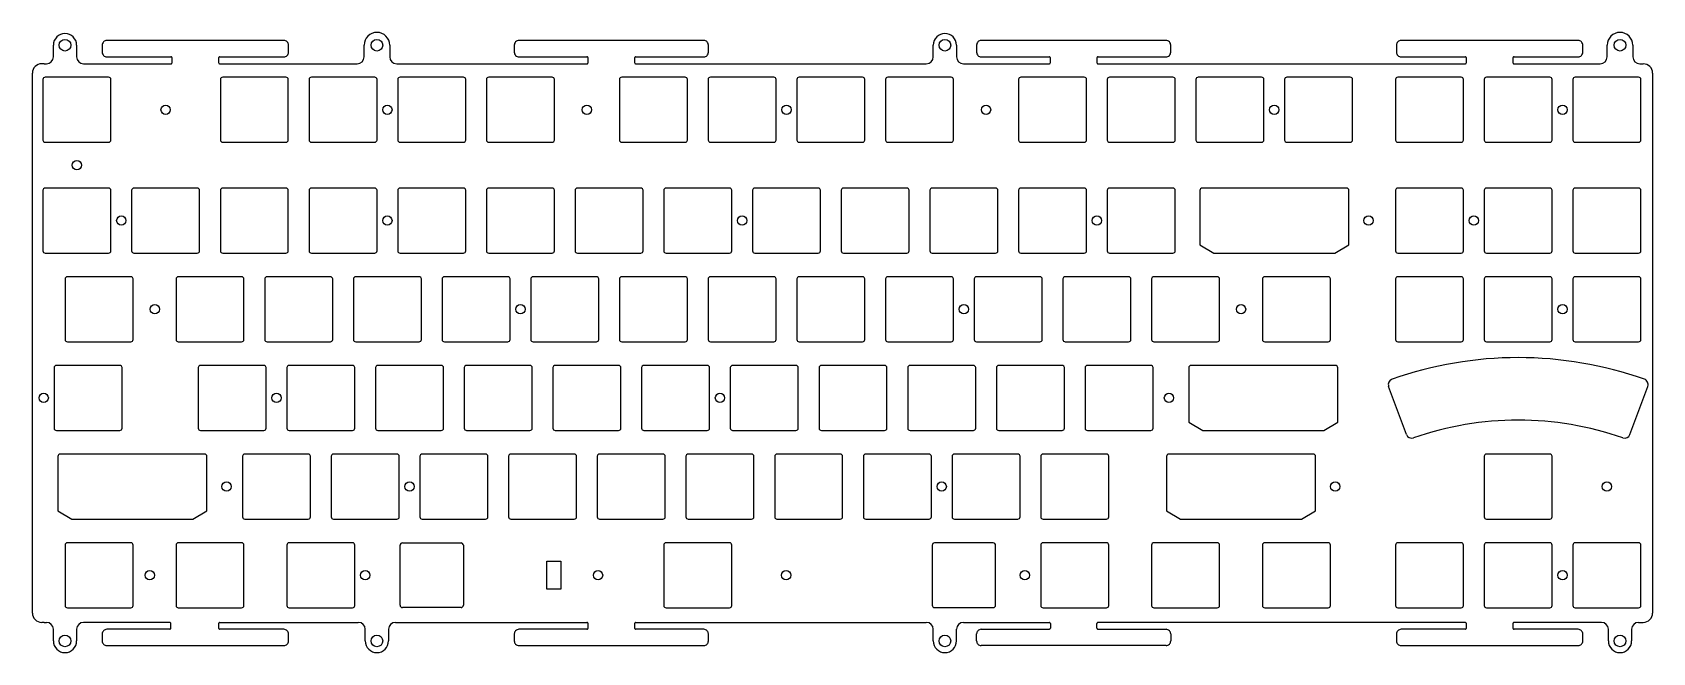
# Model space of a CAD drawing. Extents: x 342 to 690, y -322 to -189.
import ezdxf

# ---------------------------------------------------------------- set-up
doc = ezdxf.new("R2010")
doc.units = 0
doc.layers.add('BLACK', color=7, linetype='CONTINUOUS')

msp = doc.modelspace()

# ---------------------------------------------------------------- linework, layer by layer
at = {"layer": 'BLACK', "linetype": 'CONTINUOUS'}
for p, q in [((395.5, -191), (357.5, -191)), ((485.7, -191), (446, -191)), ((585, -191), (545.3, -191)), ((673.5, -191), (635.5, -191)), ((346, -194.499999), (346, -192)), ((351, -192), (351, -194.5)), ((356.5, -192), (356.5, -193.5)), ((357.5, -194.5), (371.25, -194.5)), ((371.5, -195.75), (371.5, -194.75)), ((381.5, -194.75), (381.5, -195.75)), ((381.75, -194.5), (395.5, -194.5)), ((396.5, -193.5), (396.5, -192)), ((412.75, -194.5), (412.75, -192)), ((418.25, -192), (418.25, -194.5)), ((445, -192), (445, -193.5)), ((446, -194.5), (460.6, -194.5)), ((460.85, -195.75), (460.85, -194.75)), ((470.85, -194.75), (470.85, -195.75)), ((471.1, -194.5), (485.7, -194.5)), ((486.7, -193.5), (486.7, -192)), ((535, -194.5), (535, -192)), ((540, -192), (540, -194.5)), ((544.3, -192), (544.3, -193.5)), ((545.3, -194.5), (559.9, -194.5)), ((560.15, -195.75), (560.15, -194.75)), ((570.15, -194.75), (570.15, -195.75)), ((570.4, -194.5), (585, -194.5)), ((586, -193.5), (586, -192)), ((634.5, -192), (634.5, -193.5)), ((635.5, -194.5), (649.25, -194.5)), ((649.5, -195.75), (649.5, -194.75)), ((659.5, -194.75), (659.5, -195.75)), ((659.75, -194.5), (673.5, -194.5)), ((674.5, -193.5), (674.5, -192)), ((679.75, -194.5), (679.75, -192)), ((685.25, -192), (685.25, -194.5)), ((341.5, -314), (341.5, -197.999999)), ((344, -196), (343.5, -196.000001)), ((344, -196), (344.499999, -196)), ((352.5, -196), (371.25, -196)), ((381.75, -196), (411.25, -196)), ((419.75, -196), (460.6, -196)), ((471.1, -196), (533.5, -196)), ((541.5, -196), (559.9, -196)), ((570.4, -196), (649.25, -196)), ((659.75, -196), (678.25, -196)), ((686.75, -196), (687, -196)), ((687, -196), (687.5, -196)), ((689.5, -198), (689.5, -314)), ((343.7685, -199.369), (343.7685, -212.369)), ((357.8685, -198.869), (344.268501, -198.869)), ((358.3685, -212.369), (358.3685, -199.369)), ((381.8685, -199.369), (381.8685, -212.369)), ((395.9685, -198.869), (382.3685, -198.869)), ((396.4685, -212.369), (396.4685, -199.369)), ((400.9185, -199.369), (400.9185, -212.369)), ((415.0185, -198.869), (401.4185, -198.869)), ((415.5185, -212.369), (415.5185, -199.369)), ((419.9685, -199.369), (419.9685, -212.369)), ((434.0685, -198.869), (420.4685, -198.869)), ((434.5685, -212.369), (434.5685, -199.369)), ((439.0185, -199.369), (439.0185, -212.369)), ((453.1185, -198.869), (439.5185, -198.869)), ((453.6185, -212.369), (453.6185, -199.369)), ((467.5935, -199.369), (467.5935, -212.369)), ((481.6935, -198.869), (468.0935, -198.869)), ((482.1935, -212.369), (482.1935, -199.369)), ((486.6435, -199.369), (486.6435, -212.369)), ((500.7435, -198.869), (487.1435, -198.869)), ((501.2435, -212.369), (501.2435, -199.369)), ((505.6935, -199.369), (505.6935, -212.369)), ((519.7935, -198.869), (506.1935, -198.869)), ((520.2935, -212.369), (520.2935, -199.369)), ((524.7435, -199.369), (524.7435, -212.369)), ((538.8435, -198.869), (525.2435, -198.869)), ((539.3435, -212.369), (539.3435, -199.369)), ((553.3185, -199.369), (553.3185, -212.369)), ((567.4185, -198.869), (553.8185, -198.869)), ((567.9185, -212.369), (567.9185, -199.369)), ((572.3685, -199.369), (572.3685, -212.369)), ((586.4685, -198.869), (572.8685, -198.869)), ((586.9685, -212.369), (586.9685, -199.369)), ((591.4185, -199.369), (591.4185, -212.369)), ((605.5185, -198.869), (591.9185, -198.869)), ((606.0185, -212.369), (606.0185, -199.369)), ((610.4685, -199.369), (610.4685, -212.369)), ((624.5685, -198.869), (610.9685, -198.869)), ((625.0685, -212.369), (625.0685, -199.369)), ((634.281, -199.369), (634.281, -212.369)), ((648.381, -198.869), (634.781, -198.869)), ((648.881, -212.369), (648.881, -199.369)), ((653.331, -199.369), (653.331, -212.369)), ((667.431, -198.869), (653.831, -198.869)), ((667.931, -212.369), (667.931, -199.369)), ((672.381, -199.369), (672.381, -212.369)), ((686.481, -198.869), (672.881, -198.869)), ((686.981, -212.369), (686.981, -199.369)), ((344.268501, -212.869), (357.8685, -212.869)), ((382.3685, -212.869), (395.9685, -212.869)), ((401.4185, -212.869), (415.0185, -212.869)), ((420.4685, -212.869), (434.0685, -212.869)), ((439.5185, -212.869), (453.1185, -212.869)), ((468.0935, -212.869), (481.6935, -212.869)), ((487.1435, -212.869), (500.7435, -212.869)), ((506.1935, -212.869), (519.7935, -212.869)), ((525.2435, -212.869), (538.8435, -212.869)), ((553.8185, -212.869), (567.4185, -212.869)), ((572.8685, -212.869), (586.4685, -212.869)), ((591.9185, -212.869), (605.5185, -212.869)), ((610.9685, -212.869), (624.5685, -212.869)), ((634.781, -212.869), (648.381, -212.869)), ((653.831, -212.869), (667.431, -212.869)), ((672.881, -212.869), (686.481, -212.869)), ((357.8685, -222.6815), (344.268501, -222.6815)), ((376.9185, -222.6815), (363.3185, -222.6815)), ((395.9685, -222.6815), (382.3685, -222.6815)), ((415.0185, -222.6815), (401.4185, -222.6815)), ((434.0685, -222.6815), (420.4685, -222.6815)), ((453.1185, -222.6815), (439.5185, -222.6815)), ((472.1685, -222.6815), (458.5685, -222.6815)), ((491.2185, -222.6815), (477.6185, -222.6815)), ((510.2685, -222.6815), (496.6685, -222.6815)), ((529.3185, -222.6815), (515.7185, -222.6815)), ((548.3685, -222.6815), (534.7685, -222.6815)), ((567.4185, -222.6815), (553.8185, -222.6815)), ((586.4685, -222.6815), (572.8685, -222.6815)), ((623.7685, -222.7065), (592.7685, -222.7065)), ((648.381, -222.6815), (634.781, -222.6815)), ((667.431, -222.6815), (653.831, -222.6815)), ((686.481, -222.6815), (672.881, -222.6815)), ((343.7685, -223.181501), (343.7685, -236.1815)), ((358.3685, -236.1815), (358.3685, -223.1815)), ((362.8185, -223.1815), (362.8185, -236.1815)), ((377.4185, -236.1815), (377.4185, -223.1815)), ((381.8685, -223.1815), (381.8685, -236.1815)), ((396.4685, -236.1815), (396.4685, -223.1815)), ((400.9185, -223.1815), (400.9185, -236.1815)), ((415.5185, -236.1815), (415.5185, -223.1815)), ((419.9685, -223.1815), (419.9685, -236.1815)), ((434.5685, -236.1815), (434.5685, -223.1815)), ((439.0185, -223.1815), (439.0185, -236.1815)), ((453.6185, -236.1815), (453.6185, -223.1815)), ((458.0685, -223.1815), (458.0685, -236.1815)), ((472.6685, -236.1815), (472.6685, -223.1815)), ((477.1185, -223.1815), (477.1185, -236.1815)), ((491.7185, -236.1815), (491.7185, -223.1815)), ((496.1685, -223.1815), (496.1685, -236.1815)), ((510.7685, -236.1815), (510.7685, -223.1815)), ((515.2185, -223.1815), (515.2185, -236.1815)), ((529.8185, -236.1815), (529.8185, -223.1815)), ((534.2685, -223.1815), (534.2685, -236.1815)), ((548.8685, -236.1815), (548.8685, -223.1815)), ((553.3185, -223.1815), (553.3185, -236.1815)), ((567.9185, -236.1815), (567.9185, -223.1815)), ((572.3685, -223.1815), (572.3685, -236.1815)), ((586.9685, -236.1815), (586.9685, -223.1815)), ((592.2685, -223.2065), (592.2685, -234.9245)), ((624.2685, -234.9245), (624.2685, -223.2065)), ((634.281, -223.1815), (634.281, -236.1815)), ((648.881, -236.1815), (648.881, -223.1815)), ((653.331, -223.1815), (653.331, -236.1815)), ((667.931, -236.1815), (667.931, -223.1815)), ((672.381, -223.1815), (672.381, -236.1815)), ((686.981, -236.1815), (686.981, -223.1815)), ((592.2685, -234.9245), (595.2685, -236.6565)), ((621.2685, -236.6565), (624.2685, -234.9245)), ((344.268501, -236.6815), (357.8685, -236.6815)), ((363.3185, -236.6815), (376.9185, -236.6815)), ((382.3685, -236.6815), (395.9685, -236.6815)), ((401.4185, -236.6815), (415.0185, -236.6815)), ((420.4685, -236.6815), (434.0685, -236.6815)), ((439.5185, -236.6815), (453.1185, -236.6815)), ((458.5685, -236.6815), (472.1685, -236.6815)), ((477.6185, -236.6815), (491.2185, -236.6815)), ((496.6685, -236.6815), (510.2685, -236.6815)), ((515.7185, -236.6815), (529.3185, -236.6815)), ((534.7685, -236.6815), (548.3685, -236.6815)), ((553.8185, -236.6815), (567.4185, -236.6815)), ((572.8685, -236.6815), (586.4685, -236.6815)), ((595.2685, -236.6565), (621.2685, -236.6565)), ((634.781, -236.6815), (648.381, -236.6815)), ((653.831, -236.6815), (667.431, -236.6815)), ((672.881, -236.6815), (686.481, -236.6815)), ((348.531, -242.2315), (348.531, -255.2315)), ((362.631, -241.7315), (349.031, -241.7315)), ((363.131, -255.2315), (363.131, -242.2315)), ((372.3435, -242.2315), (372.3435, -255.2315)), ((386.4435, -241.7315), (372.8435, -241.7315)), ((386.9435, -255.2315), (386.9435, -242.2315)), ((391.3935, -242.2315), (391.3935, -255.2315)), ((405.4935, -241.7315), (391.8935, -241.7315)), ((405.9935, -255.2315), (405.9935, -242.2315)), ((410.4435, -242.2315), (410.4435, -255.2315)), ((424.5435, -241.7315), (410.9435, -241.7315)), ((425.0435, -255.2315), (425.0435, -242.2315)), ((429.4935, -242.2315), (429.4935, -255.2315)), ((443.5935, -241.7315), (429.9935, -241.7315)), ((444.0935, -255.2315), (444.0935, -242.2315)), ((448.5435, -242.2315), (448.5435, -255.2315)), ((462.6435, -241.7315), (449.0435, -241.7315)), ((463.1435, -255.2315), (463.1435, -242.2315)), ((467.5935, -242.2315), (467.5935, -255.2315)), ((481.6935, -241.7315), (468.0935, -241.7315)), ((482.1935, -255.2315), (482.1935, -242.2315)), ((486.6435, -242.2315), (486.6435, -255.2315)), ((500.7435, -241.7315), (487.1435, -241.7315)), ((501.2435, -255.2315), (501.2435, -242.2315)), ((505.6935, -242.2315), (505.6935, -255.2315)), ((519.7935, -241.7315), (506.1935, -241.7315)), ((520.2935, -255.2315), (520.2935, -242.2315)), ((524.7435, -242.2315), (524.7435, -255.2315)), ((538.8435, -241.7315), (525.2435, -241.7315)), ((539.3435, -255.2315), (539.3435, -242.2315)), ((543.7935, -242.2315), (543.7935, -255.2315)), ((557.8935, -241.7315), (544.2935, -241.7315)), ((558.3935, -255.2315), (558.3935, -242.2315)), ((562.8435, -242.2315), (562.8435, -255.2315)), ((576.9435, -241.7315), (563.3435, -241.7315)), ((577.4435, -255.2315), (577.4435, -242.2315)), ((581.8935, -242.2315), (581.8935, -255.2315)), ((595.9935, -241.7315), (582.3935, -241.7315)), ((596.4935, -255.2315), (596.4935, -242.2315)), ((605.706, -242.2315), (605.706, -255.2315)), ((619.806, -241.7315), (606.206, -241.7315)), ((620.306, -255.2315), (620.306, -242.2315)), ((634.281, -242.2315), (634.281, -255.2315)), ((648.381, -241.7315), (634.781, -241.7315)), ((648.881, -255.2315), (648.881, -242.2315)), ((653.331, -242.2315), (653.331, -255.2315)), ((667.431, -241.7315), (653.831, -241.7315)), ((667.931, -255.2315), (667.931, -242.2315)), ((672.381, -242.2315), (672.381, -255.2315)), ((686.481, -241.7315), (672.881, -241.7315)), ((686.981, -255.2315), (686.981, -242.2315)), ((349.031, -255.7315), (362.631, -255.7315)), ((372.8435, -255.7315), (386.4435, -255.7315)), ((391.8935, -255.7315), (405.4935, -255.7315)), ((410.9435, -255.7315), (424.5435, -255.7315)), ((429.9935, -255.7315), (443.5935, -255.7315)), ((449.0435, -255.7315), (462.6435, -255.7315)), ((468.0935, -255.7315), (481.6935, -255.7315)), ((487.1435, -255.7315), (500.7435, -255.7315)), ((506.1935, -255.7315), (519.7935, -255.7315)), ((525.2435, -255.7315), (538.8435, -255.7315)), ((544.2935, -255.7315), (557.8935, -255.7315)), ((563.3435, -255.7315), (576.9435, -255.7315)), ((582.3935, -255.7315), (595.9935, -255.7315)), ((606.206, -255.7315), (619.806, -255.7315)), ((634.781, -255.7315), (648.381, -255.7315)), ((653.831, -255.7315), (667.431, -255.7315)), ((672.881, -255.7315), (686.481, -255.7315)), ((360.24975, -260.781499), (346.64975, -260.781499)), ((391.206, -260.7815), (377.606, -260.7815)), ((410.256, -260.7815), (396.656, -260.7815)), ((429.306, -260.7815), (415.706, -260.7815)), ((448.356, -260.7815), (434.756, -260.7815)), ((467.406, -260.7815), (453.806, -260.7815)), ((486.456, -260.7815), (472.856, -260.7815)), ((505.506, -260.7815), (491.906, -260.7815)), ((524.556, -260.7815), (510.956, -260.7815)), ((543.606, -260.7815), (530.006, -260.7815)), ((562.656, -260.7815), (549.056, -260.7815)), ((581.706, -260.7815), (568.106, -260.7815)), ((621.36225, -260.8065), (590.36225, -260.8065)), ((346.14975, -261.2815), (346.14975, -274.281499)), ((360.74975, -274.281499), (360.74975, -261.281499)), ((377.106, -261.2815), (377.106, -274.2815)), ((391.706, -274.2815), (391.706, -261.2815)), ((396.156, -261.2815), (396.156, -274.2815)), ((410.756, -274.2815), (410.756, -261.2815)), ((415.206, -261.2815), (415.206, -274.2815)), ((429.806, -274.2815), (429.806, -261.2815)), ((434.256, -261.2815), (434.256, -274.2815)), ((448.856, -274.2815), (448.856, -261.2815)), ((453.306, -261.2815), (453.306, -274.2815)), ((467.906, -274.2815), (467.906, -261.2815)), ((472.356, -261.2815), (472.356, -274.2815)), ((486.956, -274.2815), (486.956, -261.2815)), ((491.406, -261.2815), (491.406, -274.2815)), ((506.006, -274.2815), (506.006, -261.2815)), ((510.456, -261.2815), (510.456, -274.2815)), ((525.056, -274.2815), (525.056, -261.2815)), ((529.506, -261.2815), (529.506, -274.2815)), ((544.106, -274.2815), (544.106, -261.2815)), ((548.556, -261.2815), (548.556, -274.2815)), ((563.156, -274.2815), (563.156, -261.2815)), ((567.606, -261.2815), (567.606, -274.2815)), ((582.206, -274.2815), (582.206, -261.2815)), ((589.86225, -261.3065), (589.86225, -273.0245)), ((621.86225, -273.0245), (621.86225, -261.3065)), ((636.624829, -275.650752), (632.8079, -265.305831)), ((684.637152, -275.650752), (688.454081, -265.305831)), ((346.649751, -274.781499), (360.24975, -274.781499)), ((377.606, -274.7815), (391.206, -274.7815)), ((396.656, -274.7815), (410.256, -274.7815)), ((415.706, -274.7815), (429.306, -274.7815)), ((434.756, -274.7815), (448.356, -274.7815)), ((453.806, -274.7815), (467.406, -274.7815)), ((472.856, -274.7815), (486.456, -274.7815)), ((491.906, -274.7815), (505.506, -274.7815)), ((510.956, -274.7815), (524.556, -274.7815)), ((530.006, -274.7815), (543.606, -274.7815)), ((549.056, -274.7815), (562.656, -274.7815)), ((568.106, -274.7815), (581.706, -274.7815)), ((589.86225, -273.0245), (592.86225, -274.7565)), ((592.86225, -274.7565), (618.86225, -274.7565)), ((618.86225, -274.7565), (621.86225, -273.0245)), ((346.97475, -280.3565), (346.97475, -292.0745)), ((378.47475, -279.8565), (347.47475, -279.8565)), ((378.97475, -292.0745), (378.97475, -280.3565)), ((386.631, -280.3315), (386.631, -293.3315)), ((400.731, -279.8315), (387.131, -279.8315)), ((401.231, -293.3315), (401.231, -280.3315)), ((405.681, -280.3315), (405.681, -293.3315)), ((419.781, -279.8315), (406.181, -279.8315)), ((420.281, -293.3315), (420.281, -280.3315)), ((424.731, -280.3315), (424.731, -293.3315)), ((438.831, -279.8315), (425.231, -279.8315)), ((439.331, -293.3315), (439.331, -280.3315)), ((443.781, -280.3315), (443.781, -293.3315)), ((457.881, -279.8315), (444.281, -279.8315)), ((458.381, -293.3315), (458.381, -280.3315)), ((462.831, -280.3315), (462.831, -293.3315)), ((476.931, -279.8315), (463.331, -279.8315)), ((477.431, -293.3315), (477.431, -280.3315)), ((481.881, -280.3315), (481.881, -293.3315)), ((495.981, -279.8315), (482.381, -279.8315)), ((496.481, -293.3315), (496.481, -280.3315)), ((500.931, -280.3315), (500.931, -293.3315)), ((515.031, -279.8315), (501.431, -279.8315)), ((515.531, -293.3315), (515.531, -280.3315)), ((519.981, -280.3315), (519.981, -293.3315)), ((534.081, -279.8315), (520.481, -279.8315)), ((534.581, -293.3315), (534.581, -280.3315)), ((539.031, -280.3315), (539.031, -293.3315)), ((553.131, -279.8315), (539.531, -279.8315)), ((553.631, -293.3315), (553.631, -280.3315)), ((558.081, -280.3315), (558.081, -293.3315)), ((572.181, -279.8315), (558.581, -279.8315)), ((572.681, -293.3315), (572.681, -280.3315)), ((585.09975, -280.3565), (585.09975, -292.0745)), ((616.59975, -279.8565), (585.59975, -279.8565)), ((617.09975, -292.0745), (617.09975, -280.3565)), ((653.331, -280.3315), (653.331, -293.3315)), ((667.431, -279.8315), (653.831, -279.8315)), ((667.931, -293.3315), (667.931, -280.3315)), ((346.97475, -292.0745), (349.97475, -293.8065)), ((375.97475, -293.8065), (378.97475, -292.0745)), ((585.09975, -292.0745), (588.09975, -293.8065)), ((614.09975, -293.8065), (617.09975, -292.0745)), ((349.97475, -293.8065), (375.97475, -293.8065)), ((387.131, -293.8315), (400.731, -293.8315)), ((406.181, -293.8315), (419.781, -293.8315)), ((425.231, -293.8315), (438.831, -293.8315)), ((444.281, -293.8315), (457.881, -293.8315)), ((463.331, -293.8315), (476.931, -293.8315)), ((482.381, -293.8315), (495.981, -293.8315)), ((501.431, -293.8315), (515.031, -293.8315)), ((520.481, -293.8315), (534.081, -293.8315)), ((539.531, -293.8315), (553.131, -293.8315)), ((558.581, -293.8315), (572.181, -293.8315)), ((588.09975, -293.8065), (614.09975, -293.8065)), ((653.831, -293.8315), (667.431, -293.8315)), ((362.631, -298.8815), (349.031, -298.8815)), ((386.4435, -298.8815), (372.8435, -298.8815)), ((410.256, -298.8815), (396.656, -298.8815)), ((420.9619, -298.9315), (433.5619, -298.9315)), ((491.2185, -298.8815), (477.6185, -298.8815)), ((547.8685, -298.9315), (535.2685, -298.9315)), ((572.181, -298.8815), (558.581, -298.8815)), ((595.9935, -298.8815), (582.3935, -298.8815)), ((619.806, -298.8815), (606.206, -298.8815)), ((648.381, -298.8815), (634.781, -298.8815)), ((667.431, -298.8815), (653.831, -298.8815)), ((686.481, -298.8815), (672.881, -298.8815)), ((348.531, -299.3815), (348.531, -312.3815)), ((363.131, -312.3815), (363.131, -299.3815)), ((372.3435, -299.3815), (372.3435, -312.3815)), ((386.9435, -312.3815), (386.9435, -299.3815)), ((396.156, -299.3815), (396.156, -312.3815)), ((410.756, -312.3815), (410.756, -299.3815)), ((420.4619, -312.3315), (420.4619, -299.4315)), ((434.0619, -299.4315), (434.0619, -312.3315)), ((477.1185, -299.3815), (477.1185, -312.3815)), ((491.7185, -312.3815), (491.7185, -299.3815)), ((534.7685, -299.4315), (534.7685, -312.3315)), ((548.3685, -312.3315), (548.3685, -299.4315)), ((558.081, -299.3815), (558.081, -312.3815)), ((572.681, -312.3815), (572.681, -299.3815)), ((581.8935, -299.3815), (581.8935, -312.3815)), ((596.4935, -312.3815), (596.4935, -299.3815)), ((605.706, -299.3815), (605.706, -312.3815)), ((620.306, -312.3815), (620.306, -299.3815)), ((634.281, -299.3815), (634.281, -312.3815)), ((648.881, -312.3815), (648.881, -299.3815)), ((653.331, -299.3815), (653.331, -312.3815)), ((667.931, -312.3815), (667.931, -299.3815)), ((672.381, -299.3815), (672.381, -312.3815)), ((686.981, -312.3815), (686.981, -299.3815)), ((451.987231, -302.8815), (454.987231, -302.8815)), ((451.987231, -308.8815), (451.987231, -302.8815)), ((454.987231, -302.8815), (454.987231, -308.8815)), ((454.987231, -308.8815), (451.987231, -308.8815)), ((349.031, -312.8815), (362.631, -312.8815)), ((372.8435, -312.8815), (386.4435, -312.8815)), ((396.656, -312.8815), (410.256, -312.8815)), ((433.5619, -312.8315), (420.9619, -312.8315)), ((477.6185, -312.8815), (491.2185, -312.8815)), ((535.2685, -312.8315), (547.8685, -312.8315)), ((558.581, -312.8815), (572.181, -312.8815)), ((582.3935, -312.8815), (595.9935, -312.8815)), ((606.206, -312.8815), (619.806, -312.8815)), ((634.781, -312.8815), (648.381, -312.8815)), ((653.831, -312.8815), (667.431, -312.8815)), ((672.881, -312.8815), (686.481, -312.8815)), ((343.999999, -316), (343.499999, -316)), ((343.999999, -316), (344.499999, -316)), ((371, -316), (352.5, -316)), ((371.25, -317.25), (371.25, -316.25)), ((381.5, -316.25), (381.5, -317.25)), ((381.75, -316), (411.5, -316)), ((419.5, -316), (460.6, -316)), ((460.85, -317.25), (460.85, -316.25)), ((470.85, -316.25), (470.85, -317.25)), ((471.1, -316), (533.5, -316)), ((541.5, -316), (559.9, -316)), ((560.15, -316.25), (560.15, -317.25)), ((570.15, -317.25), (570.15, -316.25)), ((649.25, -316), (570.4, -316)), ((649.5, -317.25), (649.5, -316.25)), ((659.5, -316.25), (659.5, -317.25)), ((678.5, -316), (659.75, -316)), ((686.5, -316), (687, -316)), ((687, -316), (687.5, -316)), ((346, -320), (346, -317.500001)), ((351, -317.5), (351, -320)), ((356.5, -318.5), (356.5, -320)), ((371, -317.5), (357.5, -317.5)), ((395.5, -317.5), (381.75, -317.5)), ((396.5, -320), (396.5, -318.5)), ((413, -320), (413, -317.5)), ((418, -317.5), (418, -320)), ((445, -318.5), (445, -320)), ((460.6, -317.5), (446, -317.5)), ((485.7, -317.5), (471.1, -317.5)), ((486.7, -320), (486.7, -318.5)), ((535, -320), (535, -317.5)), ((540, -320), (540, -317.5)), ((544.3, -320), (544.3, -318.5)), ((545.3, -317.5), (559.9, -317.5)), ((570.4, -317.5), (585, -317.5)), ((586, -318.5), (586, -320)), ((634.5, -318.5), (634.5, -320)), ((649.25, -317.5), (635.5, -317.5)), ((673.5, -317.5), (659.75, -317.5)), ((674.5, -320), (674.5, -318.5)), ((680, -320), (680, -317.5)), ((685, -317.5), (685, -320)), ((357.5, -321), (395.5, -321)), ((446, -321), (485.7, -321)), ((585, -321), (545.3, -321)), ((635.5, -321), (673.5, -321))]:
    msp.add_line(p, q, dxfattribs=at)
at = {"layer": 'BLACK'}
for centre, radius in [((348.5, -192), 1.25), ((415.5, -192), 1.25), ((537.5, -192), 1.25), ((682.5, -192), 1.25), ((370.118491, -205.86902), 1), ((417.743491, -205.86902), 1), ((460.60601, -205.86902), 1), ((503.468491, -205.86902), 1), ((546.33101, -205.86902), 1), ((608.243491, -205.86902), 1), ((670.15601, -205.86902), 1), ((351.068491, -217.775279), 1), ((360.593491, -229.6815), 1), ((417.743491, -229.6815), 1), ((493.943491, -229.6815), 1), ((570.143491, -229.6815), 1), ((628.48412, -229.6815), 1), ((651.10601, -229.6815), 1), ((367.796758, -248.733114), 1), ((446.318491, -248.7315), 1), ((541.568491, -248.7315), 1), ((601.09975, -248.7315), 1), ((670.15601, -248.7315), 1), ((343.92475, -267.7815), 1), ((393.93101, -267.7815), 1), ((489.18101, -267.7815), 1), ((585.62164, -267.7815), 1), ((383.21538, -286.8315), 1), ((422.50601, -286.8315), 1), ((536.80601, -286.8315), 1), ((621.34038, -286.8315), 1), ((679.68101, -286.8315), 1), ((366.69664, -305.8815), 1), ((412.98101, -305.8815), 1), ((462.987231, -305.8815), 1), ((503.39038, -305.8815), 1), ((554.66538, -305.8815), 1), ((670.15601, -305.8815), 1), ((348.5, -320), 1.25), ((415.5, -320), 1.25), ((537.5, -320), 1.25), ((682.5, -320), 1.25)]:
    msp.add_circle(centre, radius, dxfattribs=at)
for centre, radius, start, end in [((348.5, -192), 2.5, 0, 180), ((357.499999, -191.999999), 0.999999, -270.0000573, -179.9999427), ((395.500001, -191.999999), 0.999999, -0.0000573, 90.0000573), ((415.5, -192), 2.75, 0, 180), ((445.999999, -191.999999), 0.999999, -270.0000573, -179.9999427), ((485.700001, -191.999999), 0.999999, -0.0000573, 90.0000573), ((537.5, -192), 2.5, 0, 180), ((545.299999, -191.999999), 0.999999, -270.0000573, -179.9999427), ((585.000001, -191.999999), 0.999999, -0.0000573, 90.0000573), ((635.499999, -191.999999), 0.999999, -270.0000573, -179.9999427), ((673.500001, -191.999999), 0.999999, -0.0000573, 90.0000573), ((682.5, -192), 2.75, 0, 180), ((344.499999, -194.499999), 1.500001, -90, 0), ((352.500001, -194.499999), 1.500001, -179.9999618, -90.0000382), ((357.499999, -193.500001), 0.999999, -180.0000573, -89.9999427), ((371.250001, -194.749999), 0.249999, -0.00022918, 90.00022918), ((381.749999, -194.749999), 0.249999, -270.00022918, -179.99977082), ((395.500001, -193.500001), 0.999999, -90.0000573, 0.0000573), ((411.249999, -194.499999), 1.500001, -89.9999618, -0.0000382), ((419.750001, -194.499999), 1.500001, -179.9999618, -90.0000382), ((445.999999, -193.500001), 0.999999, -180.0000573, -89.9999427), ((460.600001, -194.749999), 0.249999, -0.00022918, 90.00022918), ((471.099999, -194.749999), 0.249999, -270.00022918, -179.99977082), ((485.700001, -193.500001), 0.999999, -90.0000573, 0.0000573), ((533.499999, -194.499999), 1.500001, -89.9999618, -0.0000382), ((541.500001, -194.499999), 1.500001, -179.9999618, -90.0000382), ((545.299999, -193.500001), 0.999999, -180.0000573, -89.9999427), ((559.900001, -194.749999), 0.249999, -0.00022918, 90.00022918), ((570.399999, -194.749999), 0.249999, -270.00022918, -179.99977082), ((585.000001, -193.500001), 0.999999, -90.0000573, 0.0000573), ((635.499999, -193.500001), 0.999999, -180.0000573, -89.9999427), ((649.250001, -194.749999), 0.249999, -0.00022918, 90.00022918), ((659.749999, -194.749999), 0.249999, -270.00022918, -179.99977082), ((673.500001, -193.500001), 0.999999, -90.0000573, 0.0000573), ((678.249999, -194.499999), 1.500001, -89.9999618, -0.0000382), ((686.75, -194.5), 1.5, -180, -90), ((343.499999, -197.999999), 1.999999, 89.99997135, 180), ((371.250001, -195.750001), 0.249999, -90.00022918, 0.00022918), ((381.749999, -195.750001), 0.249999, -180.00022918, -89.99977082), ((460.600001, -195.750001), 0.249999, -90.00022918, 0.00022918), ((471.099999, -195.750001), 0.249999, -180.00022918, -89.99977082), ((559.900001, -195.750001), 0.249999, -90.00022918, 0.00022918), ((570.399999, -195.750001), 0.249999, -180.00022918, -89.99977082), ((649.250001, -195.750001), 0.249999, -90.00022918, 0.00022918), ((659.749999, -195.750001), 0.249999, -180.00022918, -89.99977082), ((687.5, -198), 2, 0, 90), ((344.268501, -199.369001), 0.500001, 90, 179.99988541), ((357.868485, -199.369015), 0.500015, 0.00171882, 89.99828118), ((382.368486, -199.368956), 0.499986, -270.00160433, -179.99495783), ((395.968506, -199.368964), 0.499964, -0.00412559, 90.0006876), ((401.418486, -199.368956), 0.499986, -270.00160433, -179.99495783), ((415.018506, -199.368964), 0.499964, -0.00412559, 90.0006876), ((420.468486, -199.368956), 0.499986, -270.00160433, -179.99495783), ((434.068506, -199.368964), 0.499964, -0.00412559, 90.0006876), ((439.518486, -199.368956), 0.499986, -270.00160433, -179.99495783), ((453.118506, -199.368964), 0.499964, -0.00412559, 90.0006876), ((468.093486, -199.368956), 0.499986, -270.00160433, -179.99495783), ((481.693506, -199.368964), 0.499964, -0.00412559, 90.0006876), ((487.143486, -199.368956), 0.499986, -270.00160433, -179.99495783), ((500.743506, -199.368964), 0.499964, -0.00412559, 90.0006876), ((506.193486, -199.368956), 0.499986, -270.00160433, -179.99495783), ((519.793506, -199.368964), 0.499964, -0.00412559, 90.0006876), ((525.243486, -199.368956), 0.499986, -270.00160433, -179.99495783), ((538.843506, -199.368964), 0.499964, -0.00412559, 90.0006876), ((553.818486, -199.368956), 0.499986, -270.00160433, -179.99495783), ((567.418506, -199.368964), 0.499964, -0.00412559, 90.0006876), ((572.868486, -199.368956), 0.499986, -270.00160433, -179.99495783), ((586.468506, -199.368964), 0.499964, -0.00412559, 90.0006876), ((591.918486, -199.368956), 0.499986, -270.00160433, -179.99495783), ((605.518506, -199.368964), 0.499964, -0.00412559, 90.0006876), ((610.968486, -199.368956), 0.499986, -270.00160433, -179.99495783), ((624.568506, -199.368964), 0.499964, -0.00412559, 90.0006876), ((634.780986, -199.368956), 0.499986, -270.00160433, -179.99495783), ((648.381006, -199.368964), 0.499964, -0.00412559, 90.0006876), ((653.830986, -199.368956), 0.499986, -270.00160433, -179.99495783), ((667.431006, -199.368964), 0.499964, -0.00412559, 90.0006876), ((672.880986, -199.368956), 0.499986, -270.00160433, -179.99495783), ((686.48101, -199.36896), 0.49996, -0.00458403, 90.00114601), ((344.268501, -212.368999), 0.500001, -179.99988541, -90), ((357.868507, -212.369007), 0.499993, -90.00080215, 0.00080215), ((382.368605, -212.368965), 0.500035, -179.99598958, -90.01203127), ((395.968388, -212.368958), 0.500112, -89.98716862, -0.00481177), ((401.418605, -212.368965), 0.500035, -179.99598958, -90.01203127), ((415.018388, -212.368958), 0.500112, -89.98716862, -0.00481177), ((420.468605, -212.368965), 0.500035, -179.99598958, -90.01203127), ((434.068388, -212.368958), 0.500112, -89.98716862, -0.00481177), ((439.518605, -212.368965), 0.500035, -179.99598958, -90.01203127), ((453.118388, -212.368958), 0.500112, -89.98716862, -0.00481177), ((468.093605, -212.368965), 0.500035, -179.99598958, -90.01203127), ((481.693388, -212.368958), 0.500112, -89.98716862, -0.00481177), ((487.143605, -212.368965), 0.500035, -179.99598958, -90.01203127), ((500.743388, -212.368958), 0.500112, -89.98716862, -0.00481177), ((506.193605, -212.368965), 0.500035, -179.99598958, -90.01203127), ((519.793388, -212.368958), 0.500112, -89.98716862, -0.00481177), ((525.243605, -212.368965), 0.500035, -179.99598958, -90.01203127), ((538.843388, -212.368958), 0.500112, -89.98716862, -0.00481177), ((553.818605, -212.368965), 0.500035, -179.99598958, -90.01203127), ((567.418388, -212.368958), 0.500112, -89.98716862, -0.00481177), ((572.868605, -212.368965), 0.500035, -179.99598958, -90.01203127), ((586.468388, -212.368958), 0.500112, -89.98716862, -0.00481177), ((591.918605, -212.368965), 0.500035, -179.99598958, -90.01203127), ((605.518388, -212.368958), 0.500112, -89.98716862, -0.00481177), ((610.968605, -212.368965), 0.500035, -179.99598958, -90.01203127), ((624.568388, -212.368958), 0.500112, -89.98716862, -0.00481177), ((634.781105, -212.368965), 0.500035, -179.99598958, -90.01203127), ((648.380888, -212.368958), 0.500112, -89.98716862, -0.00481177), ((653.831105, -212.368965), 0.500035, -179.99598958, -90.01203127), ((667.430888, -212.368958), 0.500112, -89.98716862, -0.00481177), ((672.881105, -212.368965), 0.500035, -179.99598958, -90.01203127), ((686.48089, -212.36896), 0.50011, -89.9873977, -0.00458265), ((344.268501, -223.181501), 0.500001, 90, 180), ((357.868485, -223.181515), 0.500015, 0.00171882, 89.99828118), ((363.318506, -223.181506), 0.500006, 90.00068754, 179.99931246), ((376.918485, -223.181515), 0.500015, 0.00171882, 89.99828118), ((382.368486, -223.181456), 0.499986, -270.00160433, -179.99495783), ((395.968506, -223.181464), 0.499964, -0.00412559, 90.0006876), ((401.418486, -223.181456), 0.499986, -270.00160433, -179.99495783), ((415.018506, -223.181464), 0.499964, -0.00412559, 90.0006876), ((420.468486, -223.181456), 0.499986, -270.00160433, -179.99495783), ((434.068506, -223.181464), 0.499964, -0.00412559, 90.0006876), ((439.518486, -223.181456), 0.499986, -270.00160433, -179.99495783), ((453.118506, -223.181464), 0.499964, -0.00412559, 90.0006876), ((458.568486, -223.181456), 0.499986, -270.00160433, -179.99495783), ((472.168506, -223.181464), 0.499964, -0.00412559, 90.0006876), ((477.618486, -223.181456), 0.499986, -270.00160433, -179.99495783), ((491.218506, -223.181464), 0.499964, -0.00412559, 90.0006876), ((496.668486, -223.181456), 0.499986, -270.00160433, -179.99495783), ((510.268506, -223.181464), 0.499964, -0.00412559, 90.0006876), ((515.718486, -223.181456), 0.499986, -270.00160433, -179.99495783), ((529.318506, -223.181464), 0.499964, -0.00412559, 90.0006876), ((534.768486, -223.181456), 0.499986, -270.00160433, -179.99495783), ((548.368506, -223.181464), 0.499964, -0.00412559, 90.0006876), ((553.818486, -223.181456), 0.499986, -270.00160433, -179.99495783), ((567.418506, -223.181464), 0.499964, -0.00412559, 90.0006876), ((572.868486, -223.181456), 0.499986, -270.00160433, -179.99495783), ((586.468506, -223.181464), 0.499964, -0.00412559, 90.0006876), ((592.768486, -223.206456), 0.499986, -270.00160433, -179.99495783), ((623.768506, -223.206464), 0.499964, -0.00412559, 90.0006876), ((634.780986, -223.181456), 0.499986, -270.00160433, -179.99495783), ((648.381006, -223.181464), 0.499964, -0.00412559, 90.0006876), ((653.830986, -223.181456), 0.499986, -270.00160433, -179.99495783), ((667.431006, -223.181464), 0.499964, -0.00412559, 90.0006876), ((672.880986, -223.181456), 0.499986, -270.00160433, -179.99495783), ((686.48101, -223.18146), 0.49996, -0.00458403, 90.00114601), ((344.268501, -236.181499), 0.500001, -179.99988541, -90), ((357.868507, -236.181507), 0.499993, -90.00080215, 0.00080215), ((363.318484, -236.181516), 0.499984, -180.00183352, -89.99816648), ((376.918507, -236.181507), 0.499993, -90.00080215, 0.00080215), ((382.368605, -236.181465), 0.500035, -179.99598958, -90.01203127), ((395.968388, -236.181458), 0.500112, -89.98716862, -0.00481177), ((401.418605, -236.181465), 0.500035, -179.99598958, -90.01203127), ((415.018388, -236.181458), 0.500112, -89.98716862, -0.00481177), ((420.468605, -236.181465), 0.500035, -179.99598958, -90.01203127), ((434.068388, -236.181458), 0.500112, -89.98716862, -0.00481177), ((439.518605, -236.181465), 0.500035, -179.99598958, -90.01203127), ((453.118388, -236.181458), 0.500112, -89.98716862, -0.00481177), ((458.568605, -236.181465), 0.500035, -179.99598958, -90.01203127), ((472.168388, -236.181458), 0.500112, -89.98716862, -0.00481177), ((477.618605, -236.181465), 0.500035, -179.99598958, -90.01203127), ((491.218388, -236.181458), 0.500112, -89.98716862, -0.00481177), ((496.668605, -236.181465), 0.500035, -179.99598958, -90.01203127), ((510.268388, -236.181458), 0.500112, -89.98716862, -0.00481177), ((515.718605, -236.181465), 0.500035, -179.99598958, -90.01203127), ((529.318388, -236.181458), 0.500112, -89.98716862, -0.00481177), ((534.768605, -236.181465), 0.500035, -179.99598958, -90.01203127), ((548.368388, -236.181458), 0.500112, -89.98716862, -0.00481177), ((553.818605, -236.181465), 0.500035, -179.99598958, -90.01203127), ((567.418388, -236.181458), 0.500112, -89.98716862, -0.00481177), ((572.868605, -236.181465), 0.500035, -179.99598958, -90.01203127), ((586.468388, -236.181458), 0.500112, -89.98716862, -0.00481177), ((634.781105, -236.181465), 0.500035, -179.99598958, -90.01203127), ((648.380888, -236.181458), 0.500112, -89.98716862, -0.00481177), ((653.831105, -236.181465), 0.500035, -179.99598958, -90.01203127), ((667.430888, -236.181458), 0.500112, -89.98716862, -0.00481177), ((672.881105, -236.181465), 0.500035, -179.99598958, -90.01203127), ((686.48089, -236.18146), 0.50011, -89.9873977, -0.00458265), ((349.031006, -242.231506), 0.500006, 90.00068754, 179.99931246), ((362.631006, -242.231464), 0.499964, -0.00412559, 90.0006876), ((372.843506, -242.231506), 0.500006, 90.00068754, 179.99931246), ((386.443506, -242.231464), 0.499964, -0.00412559, 90.0006876), ((391.893486, -242.231456), 0.499986, -270.00160433, -179.99495783), ((405.493506, -242.231464), 0.499964, -0.00412559, 90.0006876), ((410.943486, -242.231456), 0.499986, -270.00160433, -179.99495783), ((424.543506, -242.231464), 0.499964, -0.00412559, 90.0006876), ((429.993486, -242.231456), 0.499986, -270.00160433, -179.99495783), ((443.593506, -242.231464), 0.499964, -0.00412559, 90.0006876), ((449.043486, -242.231456), 0.499986, -270.00160433, -179.99495783), ((462.643506, -242.231464), 0.499964, -0.00412559, 90.0006876), ((468.093486, -242.231456), 0.499986, -270.00160433, -179.99495783), ((481.693506, -242.231464), 0.499964, -0.00412559, 90.0006876), ((487.143486, -242.231456), 0.499986, -270.00160433, -179.99495783), ((500.743506, -242.231464), 0.499964, -0.00412559, 90.0006876), ((506.193486, -242.231456), 0.499986, -270.00160433, -179.99495783), ((519.793506, -242.231464), 0.499964, -0.00412559, 90.0006876), ((525.243486, -242.231456), 0.499986, -270.00160433, -179.99495783), ((538.843506, -242.231464), 0.499964, -0.00412559, 90.0006876), ((544.293486, -242.231456), 0.499986, -270.00160433, -179.99495783), ((557.893506, -242.231464), 0.499964, -0.00412559, 90.0006876), ((563.343486, -242.231456), 0.499986, -270.00160433, -179.99495783), ((576.943506, -242.231464), 0.499964, -0.00412559, 90.0006876), ((582.393486, -242.231456), 0.499986, -270.00160433, -179.99495783), ((595.993506, -242.231464), 0.499964, -0.00412559, 90.0006876), ((606.205986, -242.231456), 0.499986, -270.00160433, -179.99495783), ((619.806006, -242.231464), 0.499964, -0.00412559, 90.0006876), ((634.780986, -242.231456), 0.499986, -270.00160433, -179.99495783), ((648.381006, -242.231464), 0.499964, -0.00412559, 90.0006876), ((653.830986, -242.231456), 0.499986, -270.00160433, -179.99495783), ((667.431006, -242.231464), 0.499964, -0.00412559, 90.0006876), ((672.880986, -242.231456), 0.499986, -270.00160433, -179.99495783), ((686.48101, -242.23146), 0.49996, -0.00458403, 90.00114601), ((349.030984, -255.231516), 0.499984, -180.00183352, -89.99816648), ((362.630888, -255.231458), 0.500112, -89.98716862, -0.00481177), ((372.843484, -255.231516), 0.499984, -180.00183352, -89.99816648), ((386.443388, -255.231458), 0.500112, -89.98716862, -0.00481177), ((391.893605, -255.231465), 0.500035, -179.99598958, -90.01203127), ((405.493388, -255.231458), 0.500112, -89.98716862, -0.00481177), ((410.943605, -255.231465), 0.500035, -179.99598958, -90.01203127), ((424.543388, -255.231458), 0.500112, -89.98716862, -0.00481177), ((429.993605, -255.231465), 0.500035, -179.99598958, -90.01203127), ((443.593388, -255.231458), 0.500112, -89.98716862, -0.00481177), ((449.043605, -255.231465), 0.500035, -179.99598958, -90.01203127), ((462.643388, -255.231458), 0.500112, -89.98716862, -0.00481177), ((468.093605, -255.231465), 0.500035, -179.99598958, -90.01203127), ((481.693388, -255.231458), 0.500112, -89.98716862, -0.00481177), ((487.143605, -255.231465), 0.500035, -179.99598958, -90.01203127), ((500.743388, -255.231458), 0.500112, -89.98716862, -0.00481177), ((506.193605, -255.231465), 0.500035, -179.99598958, -90.01203127), ((519.793388, -255.231458), 0.500112, -89.98716862, -0.00481177), ((525.243605, -255.231465), 0.500035, -179.99598958, -90.01203127), ((538.843388, -255.231458), 0.500112, -89.98716862, -0.00481177), ((544.293605, -255.231465), 0.500035, -179.99598958, -90.01203127), ((557.893388, -255.231458), 0.500112, -89.98716862, -0.00481177), ((563.343605, -255.231465), 0.500035, -179.99598958, -90.01203127), ((576.943388, -255.231458), 0.500112, -89.98716862, -0.00481177), ((582.393605, -255.231465), 0.500035, -179.99598958, -90.01203127), ((595.993388, -255.231458), 0.500112, -89.98716862, -0.00481177), ((606.206105, -255.231465), 0.500035, -179.99598958, -90.01203127), ((619.805888, -255.231458), 0.500112, -89.98716862, -0.00481177), ((634.781105, -255.231465), 0.500035, -179.99598958, -90.01203127), ((648.380888, -255.231458), 0.500112, -89.98716862, -0.00481177), ((653.831105, -255.231465), 0.500035, -179.99598958, -90.01203127), ((667.430888, -255.231458), 0.500112, -89.98716862, -0.00481177), ((672.881105, -255.231465), 0.500035, -179.99598958, -90.01203127), ((686.48089, -255.23146), 0.50011, -89.9873977, -0.00458265), ((346.649751, -261.2815), 0.500001, 90.00011459, 180), ((360.2498, -261.281449), 0.49995, -0.00573015, 90.00573015), ((377.606006, -261.281506), 0.500006, 90.00068754, 179.99931246), ((391.206006, -261.281464), 0.499964, -0.00412559, 90.0006876), ((396.655986, -261.281456), 0.499986, -270.00160433, -179.99495783), ((410.256006, -261.281464), 0.499964, -0.00412559, 90.0006876), ((415.705986, -261.281456), 0.499986, -270.00160433, -179.99495783), ((429.306006, -261.281464), 0.499964, -0.00412559, 90.0006876), ((434.755986, -261.281456), 0.499986, -270.00160433, -179.99495783), ((448.356006, -261.281464), 0.499964, -0.00412559, 90.0006876), ((453.805986, -261.281456), 0.499986, -270.00160433, -179.99495783), ((467.406006, -261.281464), 0.499964, -0.00412559, 90.0006876), ((472.855986, -261.281456), 0.499986, -270.00160433, -179.99495783), ((486.456006, -261.281464), 0.499964, -0.00412559, 90.0006876), ((491.905986, -261.281456), 0.499986, -270.00160433, -179.99495783), ((505.506006, -261.281464), 0.499964, -0.00412559, 90.0006876), ((510.955986, -261.281456), 0.499986, -270.00160433, -179.99495783), ((524.556006, -261.281464), 0.499964, -0.00412559, 90.0006876), ((530.005986, -261.281456), 0.499986, -270.00160433, -179.99495783), ((543.606006, -261.281464), 0.499964, -0.00412559, 90.0006876), ((549.055986, -261.281456), 0.499986, -270.00160433, -179.99495783), ((562.656006, -261.281464), 0.499964, -0.00412559, 90.0006876), ((568.105986, -261.281456), 0.499986, -270.00160433, -179.99495783), ((581.706006, -261.281464), 0.499964, -0.00412559, 90.0006876), ((590.362186, -261.306356), 0.499936, -270.0073348, -179.9834967), ((621.362207, -261.306563), 0.500063, 0.00721836, 89.99507318), ((660.63101, -340.713799), 81.586118, 70.60291138, 109.39708862), ((633.932499, -264.892196), 1.198256, -250.68574523, -159.80614186), ((687.3302, -264.8921), 1.200943, -20.21003429, 70.71475179), ((346.649751, -274.281498), 0.500001, -179.99988541, -90), ((360.249723, -274.281468), 0.500027, -89.99690619, -0.00355215), ((377.605984, -274.281516), 0.499984, -180.00183352, -89.99816648), ((391.205888, -274.281458), 0.500112, -89.98716862, -0.00481177), ((396.656105, -274.281465), 0.500035, -179.99598958, -90.01203127), ((410.255888, -274.281458), 0.500112, -89.98716862, -0.00481177), ((415.706105, -274.281465), 0.500035, -179.99598958, -90.01203127), ((429.305888, -274.281458), 0.500112, -89.98716862, -0.00481177), ((434.756105, -274.281465), 0.500035, -179.99598958, -90.01203127), ((448.355888, -274.281458), 0.500112, -89.98716862, -0.00481177), ((453.806105, -274.281465), 0.500035, -179.99598958, -90.01203127), ((467.405888, -274.281458), 0.500112, -89.98716862, -0.00481177), ((472.856105, -274.281465), 0.500035, -179.99598958, -90.01203127), ((486.455888, -274.281458), 0.500112, -89.98716862, -0.00481177), ((491.906105, -274.281465), 0.500035, -179.99598958, -90.01203127), ((505.505888, -274.281458), 0.500112, -89.98716862, -0.00481177), ((510.956105, -274.281465), 0.500035, -179.99598958, -90.01203127), ((524.555888, -274.281458), 0.500112, -89.98716862, -0.00481177), ((530.006105, -274.281465), 0.500035, -179.99598958, -90.01203127), ((543.605888, -274.281458), 0.500112, -89.98716862, -0.00481177), ((549.056105, -274.281465), 0.500035, -179.99598958, -90.01203127), ((562.655888, -274.281458), 0.500112, -89.98716862, -0.00481177), ((568.106105, -274.281465), 0.500035, -179.99598958, -90.01203127), ((581.705888, -274.281458), 0.500112, -89.98716862, -0.00481177), ((660.630851, -340.71346), 68.160547, 70.73867276, 109.26110632), ((637.751395, -275.234523), 1.200542, -159.7223233, -70.78637359), ((683.511203, -275.234619), 1.200387, -109.24295175, -20.28351778), ((347.474751, -280.356501), 0.500001, 90.00011459, 179.99988541), ((378.474707, -280.356563), 0.500063, 0.00721836, 89.99507318), ((387.130986, -280.331456), 0.499986, -270.00160433, -179.99495783), ((400.731006, -280.331464), 0.499964, -0.00412559, 90.0006876), ((406.180986, -280.331456), 0.499986, -270.00160433, -179.99495783), ((419.781006, -280.331464), 0.499964, -0.00412559, 90.0006876), ((425.230986, -280.331456), 0.499986, -270.00160433, -179.99495783), ((438.831006, -280.331464), 0.499964, -0.00412559, 90.0006876), ((444.280986, -280.331456), 0.499986, -270.00160433, -179.99495783), ((457.881006, -280.331464), 0.499964, -0.00412559, 90.0006876), ((463.330986, -280.331456), 0.499986, -270.00160433, -179.99495783), ((476.931006, -280.331464), 0.499964, -0.00412559, 90.0006876), ((482.380986, -280.331456), 0.499986, -270.00160433, -179.99495783), ((495.981006, -280.331464), 0.499964, -0.00412559, 90.0006876), ((501.430986, -280.331456), 0.499986, -270.00160433, -179.99495783), ((515.031006, -280.331464), 0.499964, -0.00412559, 90.0006876), ((520.480986, -280.331456), 0.499986, -270.00160433, -179.99495783), ((534.081006, -280.331464), 0.499964, -0.00412559, 90.0006876), ((539.530986, -280.331456), 0.499986, -270.00160433, -179.99495783), ((553.131006, -280.331464), 0.499964, -0.00412559, 90.0006876), ((558.580986, -280.331456), 0.499986, -270.00160433, -179.99495783), ((572.181006, -280.331464), 0.499964, -0.00412559, 90.0006876), ((585.599686, -280.356356), 0.499936, -270.0073348, -179.9834967), ((616.599707, -280.356563), 0.500063, 0.00721836, 89.99507318), ((653.830986, -280.331456), 0.499986, -270.00160433, -179.99495783), ((667.431006, -280.331464), 0.499964, -0.00412559, 90.0006876), ((387.131105, -293.331465), 0.500035, -179.99598958, -90.01203127), ((400.730888, -293.331458), 0.500112, -89.98716862, -0.00481177), ((406.181105, -293.331465), 0.500035, -179.99598958, -90.01203127), ((419.780888, -293.331458), 0.500112, -89.98716862, -0.00481177), ((425.231105, -293.331465), 0.500035, -179.99598958, -90.01203127), ((438.830888, -293.331458), 0.500112, -89.98716862, -0.00481177), ((444.281105, -293.331465), 0.500035, -179.99598958, -90.01203127), ((457.880888, -293.331458), 0.500112, -89.98716862, -0.00481177), ((463.331105, -293.331465), 0.500035, -179.99598958, -90.01203127), ((476.930888, -293.331458), 0.500112, -89.98716862, -0.00481177), ((482.381105, -293.331465), 0.500035, -179.99598958, -90.01203127), ((495.980888, -293.331458), 0.500112, -89.98716862, -0.00481177), ((501.431105, -293.331465), 0.500035, -179.99598958, -90.01203127), ((515.030888, -293.331458), 0.500112, -89.98716862, -0.00481177), ((520.481105, -293.331465), 0.500035, -179.99598958, -90.01203127), ((534.080888, -293.331458), 0.500112, -89.98716862, -0.00481177), ((539.531105, -293.331465), 0.500035, -179.99598958, -90.01203127), ((553.130888, -293.331458), 0.500112, -89.98716862, -0.00481177), ((558.581105, -293.331465), 0.500035, -179.99598958, -90.01203127), ((572.180888, -293.331458), 0.500112, -89.98716862, -0.00481177), ((653.831105, -293.331465), 0.500035, -179.99598958, -90.01203127), ((667.430888, -293.331458), 0.500112, -89.98716862, -0.00481177), ((349.031001, -299.381501), 0.500001, 90.00011459, 179.99988541), ((362.630985, -299.381515), 0.500015, 0.00171882, 89.99828118), ((372.843506, -299.381506), 0.500006, 90.00068754, 179.99931246), ((386.443506, -299.381464), 0.499964, -0.00412559, 90.0006876), ((396.655986, -299.381456), 0.499986, -270.00160433, -179.99495783), ((410.256006, -299.381464), 0.499964, -0.00412559, 90.0006876), ((420.961886, -299.431456), 0.499986, -270.00160433, -179.99495783), ((433.561906, -299.431464), 0.499964, -0.00412559, 90.0006876), ((477.618486, -299.381456), 0.499986, -270.00160433, -179.99495783), ((491.218506, -299.381464), 0.499964, -0.00412559, 90.0006876), ((535.268486, -299.431456), 0.499986, -270.00160433, -179.99495783), ((547.868506, -299.431464), 0.499964, -0.00412559, 90.0006876), ((558.580986, -299.381456), 0.499986, -270.00160433, -179.99495783), ((572.181006, -299.381464), 0.499964, -0.00412559, 90.0006876), ((582.393486, -299.381456), 0.499986, -270.00160433, -179.99495783), ((595.993506, -299.381464), 0.499964, -0.00412559, 90.0006876), ((606.205986, -299.381456), 0.499986, -270.00160433, -179.99495783), ((619.806006, -299.381464), 0.499964, -0.00412559, 90.0006876), ((634.780986, -299.381456), 0.499986, -270.00160433, -179.99495783), ((648.381006, -299.381464), 0.499964, -0.00412559, 90.0006876), ((653.830986, -299.381456), 0.499986, -270.00160433, -179.99495783), ((667.431006, -299.381464), 0.499964, -0.00412559, 90.0006876), ((672.880986, -299.381456), 0.499986, -270.00160433, -179.99495783), ((686.48101, -299.38146), 0.49996, -0.00458403, 90.00114601), ((349.031001, -312.381499), 0.500001, -179.99988541, -90.00011459), ((362.631007, -312.381507), 0.499993, -90.00080215, 0.00080215), ((372.843484, -312.381516), 0.499984, -180.00183352, -89.99816648), ((386.443388, -312.381458), 0.500112, -89.98716862, -0.00481177), ((396.656105, -312.381465), 0.500035, -179.99598958, -90.01203127), ((410.255888, -312.381458), 0.500112, -89.98716862, -0.00481177), ((420.962005, -312.331465), 0.500035, -179.99598958, -90.01203127), ((433.561788, -312.331458), 0.500112, -89.98716862, -0.00481177), ((477.618605, -312.381465), 0.500035, -179.99598958, -90.01203127), ((491.218388, -312.381458), 0.500112, -89.98716862, -0.00481177), ((535.268605, -312.331465), 0.500035, -179.99598958, -90.01203127), ((547.868388, -312.331458), 0.500112, -89.98716862, -0.00481177), ((558.581105, -312.381465), 0.500035, -179.99598958, -90.01203127), ((572.180888, -312.381458), 0.500112, -89.98716862, -0.00481177), ((582.393605, -312.381465), 0.500035, -179.99598958, -90.01203127), ((595.993388, -312.381458), 0.500112, -89.98716862, -0.00481177), ((606.206105, -312.381465), 0.500035, -179.99598958, -90.01203127), ((619.805888, -312.381458), 0.500112, -89.98716862, -0.00481177), ((634.781105, -312.381465), 0.500035, -179.99598958, -90.01203127), ((648.380888, -312.381458), 0.500112, -89.98716862, -0.00481177), ((653.831105, -312.381465), 0.500035, -179.99598958, -90.01203127), ((667.430888, -312.381458), 0.500112, -89.98716862, -0.00481177), ((672.881105, -312.381465), 0.500035, -179.99598958, -90.01203127), ((686.48089, -312.38146), 0.50011, -89.9873977, -0.00458265), ((343.499999, -314.000001), 1.999999, -180.00002865, -90), ((344.499999, -317.500001), 1.500001, 0, 90), ((352.500001, -317.500001), 1.500001, 90.0000382, 179.9999618), ((371.000001, -316.249999), 0.249999, -0.00022918, 90.00022918), ((381.749999, -316.249999), 0.249999, -270.00022918, -179.99977082), ((411.499999, -317.500001), 1.500001, 0.0000382, 89.9999618), ((419.500001, -317.500001), 1.500001, 90.0000382, 179.9999618), ((460.600001, -316.249999), 0.249999, -0.00022918, 90.00022918), ((471.099999, -316.249999), 0.249999, -270.00022918, -179.99977082), ((533.499999, -317.500001), 1.500001, 0.0000382, 89.9999618), ((541.500001, -317.500001), 1.500001, 90.0000382, 179.9999618), ((559.900001, -316.249999), 0.249999, -0.00022918, 90.00022918), ((570.399999, -316.249999), 0.249999, -270.00022918, -179.99977082), ((649.250001, -316.249999), 0.249999, -0.00022918, 90.00022918), ((659.749999, -316.249999), 0.249999, -270.00022918, -179.99977082), ((678.499999, -317.500001), 1.500001, 0.0000382, 89.9999618), ((686.5, -317.5), 1.5, 90, 180), ((687.5, -314), 2, -90, 0), ((348.5, -320), 2.5, -180, 0), ((357.499999, -318.499999), 0.999999, -270.0000573, -179.9999427), ((357.499999, -320.000001), 0.999999, -180.0000573, -89.9999427), ((371.000001, -317.250001), 0.249999, -90.00022918, 0.00022918), ((381.749999, -317.250001), 0.249999, -180.00022918, -89.99977082), ((395.500001, -318.499999), 0.999999, -0.0000573, 90.0000573), ((395.500001, -320.000001), 0.999999, -90.0000573, 0.0000573), ((415.5, -320), 2.5, -180, 0), ((445.999999, -318.499999), 0.999999, -270.0000573, -179.9999427), ((445.999999, -320.000001), 0.999999, -180.0000573, -89.9999427), ((460.600001, -317.250001), 0.249999, -90.00022918, 0.00022918), ((471.099999, -317.250001), 0.249999, -180.00022918, -89.99977082), ((485.700001, -318.499999), 0.999999, -0.0000573, 90.0000573), ((485.700001, -320.000001), 0.999999, -90.0000573, 0.0000573), ((537.5, -320), 2.5, -180, 0), ((545.299999, -318.499999), 0.999999, -270.0000573, -179.9999427), ((545.299999, -320.000001), 0.999999, -180.0000573, -89.9999427), ((559.900001, -317.250001), 0.249999, -90.00022918, 0.00022918), ((570.399999, -317.250001), 0.249999, -180.00022918, -89.99977082), ((585.000001, -318.499999), 0.999999, -0.0000573, 90.0000573), ((585.000001, -320.000001), 0.999999, -90.0000573, 0.0000573), ((635.499999, -318.499999), 0.999999, -270.0000573, -179.9999427), ((635.499999, -320.000001), 0.999999, -180.0000573, -89.9999427), ((649.250001, -317.250001), 0.249999, -90.00022918, 0.00022918), ((659.749999, -317.250001), 0.249999, -180.00022918, -89.99977082), ((673.500001, -318.499999), 0.999999, -0.0000573, 90.0000573), ((673.500001, -320.000001), 0.999999, -90.0000573, 0.0000573), ((682.5, -320), 2.5, -180, 0)]:
    msp.add_arc(centre, radius, start, end, dxfattribs=at)

doc.saveas('drawing.dxf')
